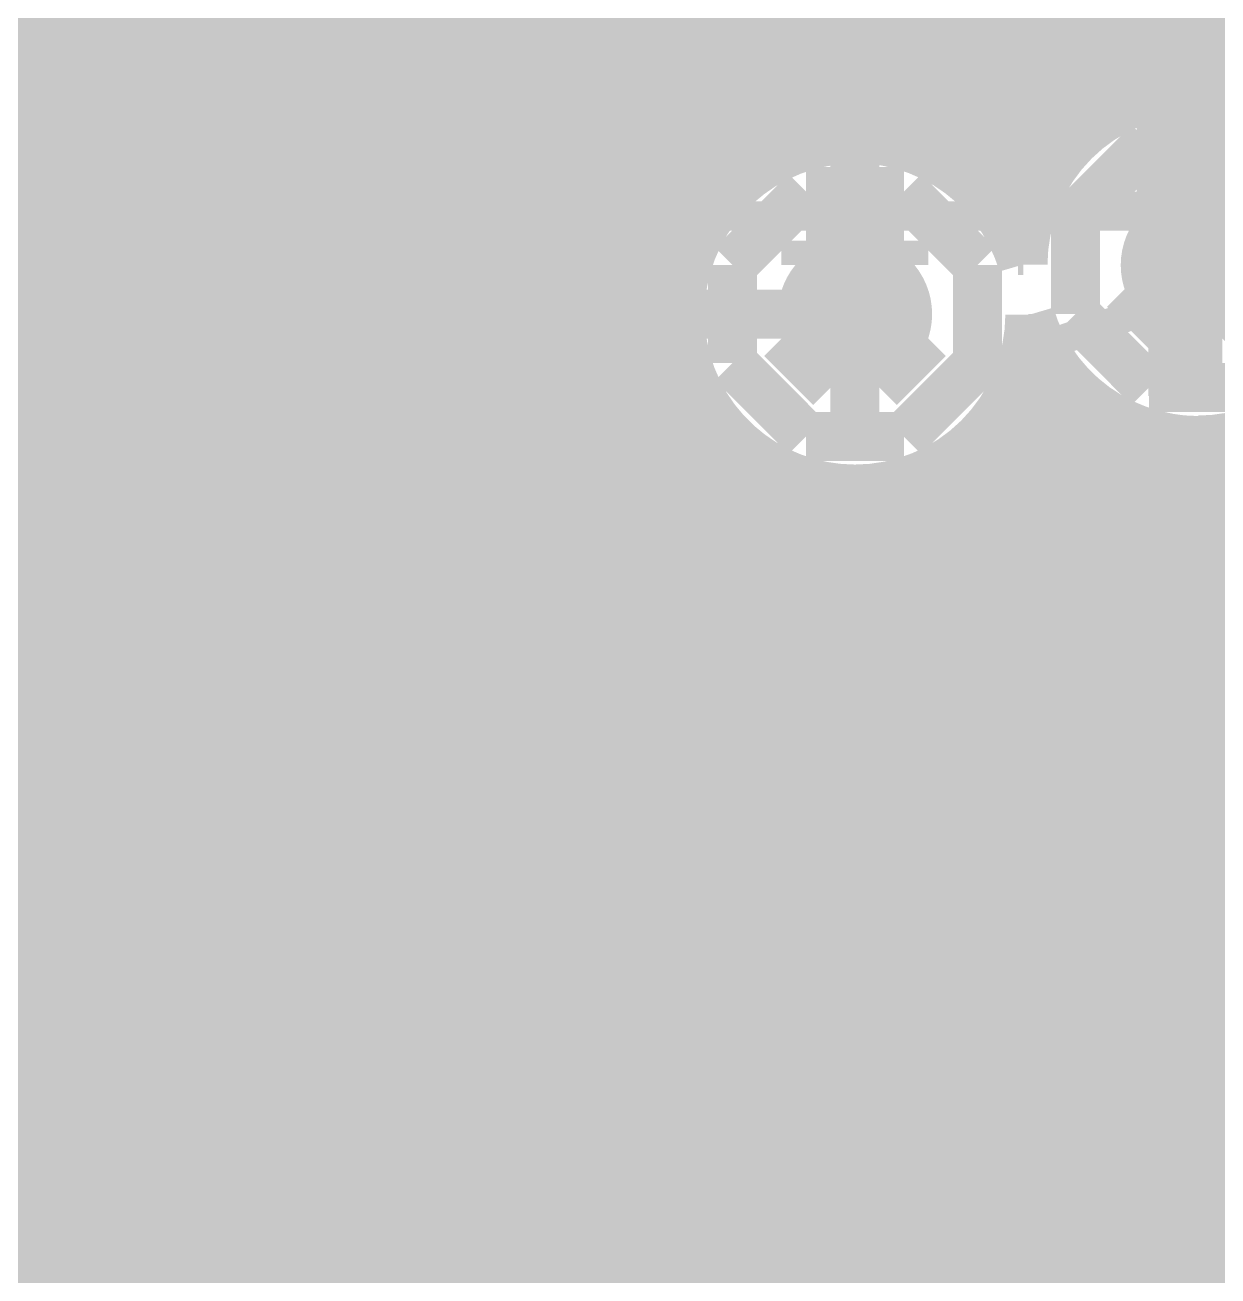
# Model space of a CAD drawing. Extents: x -5 to 157, y -120 to 103.
# Drawn here: x 42.05 to 48.24, y 63.09 to 69.57 of the extents above; entities that cross this region are included whole.
import ezdxf

# ---------------------------------------------------------------- set-up
doc = ezdxf.new("R2010")
doc.units = 0
doc.header["$MEASUREMENT"] = 0
doc.layers.get('0').update_dxf_attribs({"linetype": 'CONTINUOUS'})
for name, color, linetype in [('22-304-2_BOT', 7, 'CONTINUOUS'), ('22-304-2_DRD', 7, 'CONTINUOUS'), ('22-304-2_DRL', 2, 'CONTINUOUS'), ('22-304-2_IN1', 4, 'CONTINUOUS'), ('22-304-2_IN2', 3, 'CONTINUOUS'), ('22-304-2_SMB', 5, 'CONTINUOUS'), ('22-304-2_SMT', 10, 'CONTINUOUS'), ('22-304-2_SPB', 14, 'CONTINUOUS'), ('22-304-2_SPT', 9, 'CONTINUOUS'), ('22-304-2_SSB', 12, 'CONTINUOUS'), ('22-304-2_SST', 11, 'CONTINUOUS'), ('22-304-2_TOP', 13, 'CONTINUOUS'), ('THRUHOLE_TAP', 7, 'CONTINUOUS')]:
    doc.layers.add(name, color=color, linetype=linetype)

# ---------------------------------------------------------------- blocks, each defined once
blk = doc.blocks.new('RECTANGLE_3')
blk.add_solid([(0.4826, 0.4064), (0.4826, -0.4064), (-0.4826, 0.4064), (-0.4826, -0.4064)])
blk = doc.blocks.new('ROUND_39')
at = {"const_width": 0.40005}
blk.add_lwpolyline([(-0.200024, 0, 1), (0.200024, 0, 1)], format="xyb", close=True, dxfattribs=at)
blk = doc.blocks.new('RECTANGLE_11')
blk.add_solid([(0.40005, 0.29972), (0.40005, -0.29972), (-0.40005, 0.29972), (-0.40005, -0.29972)])
blk = doc.blocks.new('ROUND_88')
at = {"const_width": 0.10033}
blk.add_lwpolyline([(-0.050164, 0, 1), (0.050164, 0, 1)], format="xyb", close=True, dxfattribs=at)
blk = doc.blocks.new('ROUND_42')
at = {"const_width": 0.40005}
blk.add_lwpolyline([(-0.200024, 0, 1), (0.200024, 0, 1)], format="xyb", close=True, dxfattribs=at)
blk = doc.blocks.new('RECTANGLE_31')
blk.add_solid([(0.9017, 0.508), (0.9017, -0.508), (-0.9017, 0.508), (-0.9017, -0.508)])
blk = doc.blocks.new('RECTANGLE_32')
blk.add_solid([(0.44958, 0.65024), (0.44958, -0.65024), (-0.44958, 0.65024), (-0.44958, -0.65024)])
blk = doc.blocks.new('ROUND_80')
at = {"const_width": 0.10033}
blk.add_lwpolyline([(-0.050164, 0, 1), (0.050164, 0, 1)], format="xyb", close=True, dxfattribs=at)

msp = doc.modelspace()

# ---------------------------------------------------------------- linework, layer by layer
at = {"layer": '22-304-2_BOT'}
for points, const_width in [([(36.17468, 77.44968), (36.703, 77.978), (40.386, 77.978), (42.037, 76.327), (42.037, 72.39), (42.037, 66.294), (47.752, 60.579), (47.752, 52.07), (45.98924, 50.30724), (45.98924, 50.24882)], 0.762), ([(33.67532, 77.44968), (33.401, 77.724), (30.861, 77.724), (30.099, 76.962), (30.099, 73.279), (33.147, 70.231), (35.179, 70.231), (42.545, 62.865), (42.545, 60.2488), (41.275, 60.2488)], 0.254), ([(33.67532, 74.95032), (33.67532, 74.56932), (32.131, 73.025), (32.131, 72.009), (33.401, 70.739), (35.56, 70.739), (43.053, 63.246), (43.053, 57.785), (42.55262, 57.28462), (42.164, 57.28462)], 0.254), ([(42.926, 71.501), (42.926, 66.6623)], 0.254), ([(43.0022, 71.501), (43.0022, 66.5861)], 0.254), ([(43.2308, 71.501), (43.2308, 66.3575)], 0.254), ([(43.4594, 71.501), (43.4594, 66.1289)], 0.254), ([(46.355, 69.215), (47.244, 69.215), (47.244, 70.16496), (46.355, 70.16496)], 0.254), ([(47.879, 70.16496), (47.879, 69.61886)], 0.254), ([(43.4594, 69.6468), (42.926, 69.6468)], 0.254), ([(43.4594, 69.6468), (43.4594, 68.2244)], 0.254), ([(47.9044, 69.6468), (47.879, 69.6468)], 0.254), ([(43.4594, 69.4182), (42.926, 69.4182)], 0.254), ([(50.8, 69.1388), (50.7492, 69.1388), (48.5648, 69.1388), (48.133, 68.707), (48.133, 68.326)], 0.635), ([(43.4594, 69.1896), (42.926, 69.1896)], 0.254), ([(46.355, 69.215), (46.2788, 69.1388), (44.45, 69.1388)], 0.254), ([(46.355, 68.072), (46.355, 69.215)], 0.254), ([(43.4594, 68.961), (42.926, 68.961)], 0.254), ([(43.4594, 68.7324), (42.926, 68.7324)], 0.254), ([(43.4594, 68.5038), (42.926, 68.5038)], 0.254), ([(45.4406, 68.5038), (45.4406, 68.2244)], 0.254), ([(45.44822, 68.5038), (45.44822, 68.40728)], 0.254), ([(45.51172, 68.40728), (45.44822, 68.40728)], 0.254), ([(43.4594, 68.2752), (42.926, 68.2752)], 0.254), ([(45.47108, 68.2752), (45.4406, 68.2752)], 0.254), ([(45.4406, 68.2244), (43.4594, 68.2244)], 0.254), ([(43.688, 68.2244), (43.688, 65.9003)], 0.254), ([(43.9166, 68.2244), (43.9166, 65.6717)], 0.254), ([(44.1452, 68.2244), (44.1452, 65.4431)], 0.254), ([(44.3738, 68.2244), (44.3738, 65.2145)], 0.254), ([(44.6024, 68.2244), (44.6024, 64.9859)], 0.254), ([(44.831, 68.2244), (44.831, 64.7573)], 0.254), ([(45.0596, 68.2244), (45.0596, 64.5287)], 0.254), ([(45.2882, 68.2244), (45.2882, 64.3001)], 0.254), ([(45.44822, 68.0466), (42.926, 68.0466)], 0.254), ([(45.48378, 67.818), (42.926, 67.818)], 0.254), ([(47.38116, 67.818), (47.22622, 67.818)], 0.254), ([(47.3456, 67.87388), (47.3456, 62.2427)], 0.254), ([(45.5168, 67.72402), (45.5168, 64.0715)], 0.254), ([(45.58538, 67.5894), (42.926, 67.5894)], 0.254), ([(47.117, 67.57924), (47.117, 62.4713)], 0.254), ([(47.60214, 67.5894), (47.12208, 67.5894)], 0.254), ([(47.5742, 67.60972), (47.5742, 62.0141)], 0.254), ([(47.8028, 67.48018), (47.8028, 67.14998)], 0.254), ([(45.79112, 67.3608), (42.926, 67.3608)], 0.254), ([(45.7454, 67.3989), (45.7454, 63.8429)], 0.254), ([(47.92472, 67.3608), (46.91888, 67.3608)], 0.254), ([(46.8884, 67.33794), (46.8884, 62.6999)], 0.254), ([(45.974, 67.24904), (45.974, 63.6143)], 0.254), ([(46.2026, 67.17792), (46.2026, 63.3857)], 0.254), ([(46.4312, 67.16776), (46.4312, 63.1571)], 0.254), ([(46.6598, 67.21602), (46.6598, 62.9285)], 0.254), ([(47.79518, 67.1322), (42.926, 67.1322)], 0.254), ([(47.7393, 66.9036), (42.926, 66.9036)], 0.254), ([(47.74184, 66.675), (42.926, 66.675)], 0.254), ([(42.926, 66.6623), (48.3743, 61.21146)], 0.254), ([(47.8028, 66.45402), (47.8028, 61.7855)], 0.254), ([(47.80534, 66.4464), (43.1419, 66.4464)], 0.254), ([(47.94504, 66.2178), (43.3705, 66.2178)], 0.254), ([(48.0314, 66.1289), (48.0314, 61.5569)], 0.254), ([(48.23714, 65.9892), (43.5991, 65.9892)], 0.254), ([(48.26, 65.97904), (48.26, 61.3283)], 0.254), ([(67.67322, 65.7606), (43.8277, 65.7606)], 0.254), ([(67.70878, 65.532), (44.0563, 65.532)], 0.254), ([(67.81038, 65.3034), (44.2849, 65.3034)], 0.254), ([(68.01612, 65.0748), (44.5135, 65.0748)], 0.254), ([(73.70064, 64.8462), (44.7421, 64.8462)], 0.254), ([(52.4256, 64.6176), (44.9707, 64.6176)], 0.254), ([(52.0573, 64.389), (45.1993, 64.389)], 0.254), ([(51.8922, 64.1604), (45.4279, 64.1604)], 0.254), ([(51.81346, 63.9318), (45.6565, 63.9318)], 0.254), ([(51.79822, 63.7032), (45.8851, 63.7032)], 0.254), ([(51.8414, 63.4746), (46.1137, 63.4746)], 0.254), ([(43.66768, 63.40602), (46.863, 60.2107)], 0.254), ([(43.688, 63.3857), (43.688, 63.246)], 0.254), ([(43.8277, 63.246), (43.688, 63.246)], 0.254), ([(43.688, 63.246), (43.688, 61.32322)], 0.254), ([(51.95316, 63.246), (46.3423, 63.246)], 0.254), ([(43.9166, 63.1571), (43.9166, 61.35878)], 0.254), ([(44.0563, 63.0174), (43.688, 63.0174)], 0.254), ([(52.17414, 63.0174), (46.5709, 63.0174)], 0.254)]:
    msp.add_lwpolyline(points, dxfattribs=dict(at, const_width=const_width))
at = {"layer": '22-304-2_BOT', "const_width": 0.254}
for points in [[(45.51172, 68.40728, 0.0948901), (45.44751, 68.072)], [(45.44822, 68.072, 0.4142136), (46.355, 67.16522)], [(46.355, 67.16522, 0.4133934), (47.26178, 68.06946)], [(47.26178, 68.06946, 0.287982), (47.98568, 67.42938)], [(47.98568, 67.42938, 0.1932583), (47.73378, 66.802)], [(47.98568, 67.42938, 0.1932583), (47.73378, 66.802)], [(47.73422, 66.802, 0.4142136), (48.641, 65.89522)], [(47.73422, 66.802, 0.4142136), (48.641, 65.89522)], [(43.688, 63.246, 0.0637557), (43.66752, 63.40598)], [(43.688, 63.246, 0.0637557), (43.66752, 63.40598)]]:
    msp.add_lwpolyline(points, format="xyb", dxfattribs=at)
at = {"layer": '22-304-2_DRD', "const_width": 0.254}
for points in [[(47.879, 68.961), (47.498, 68.58)], [(48.387, 68.961), (47.879, 68.961)], [(46.101, 68.707), (45.72, 68.326)], [(46.609, 68.707), (46.101, 68.707)], [(46.99, 68.326), (46.609, 68.707)], [(47.879, 68.707), (47.879, 68.58)], [(48.006, 68.707), (47.879, 68.707)], [(48.006, 68.58), (48.006, 68.707)], [(48.26, 68.707), (48.26, 68.58)], [(48.387, 68.707), (48.26, 68.707)], [(47.498, 68.58), (47.498, 68.072)], [(47.879, 68.58), (48.006, 68.58)], [(48.26, 68.58), (48.387, 68.58)], [(46.101, 68.453), (46.101, 68.326)], [(46.228, 68.453), (46.101, 68.453)], [(46.228, 68.326), (46.228, 68.453)], [(46.482, 68.453), (46.482, 68.326)], [(46.609, 68.453), (46.482, 68.453)], [(46.609, 68.326), (46.609, 68.453)], [(45.72, 68.326), (45.72, 67.818)], [(46.101, 68.326), (46.228, 68.326)], [(46.482, 68.326), (46.609, 68.326)], [(46.99, 67.818), (46.99, 68.326)], [(48.006, 67.945), (47.752, 68.199)], [(48.514, 68.199), (48.26, 67.945)], [(47.498, 68.072), (47.879, 67.691)], [(46.228, 67.691), (45.974, 67.945)], [(46.736, 67.945), (46.482, 67.691)], [(48.26, 67.945), (48.006, 67.945)], [(45.72, 67.818), (46.101, 67.437)], [(46.609, 67.437), (46.99, 67.818)], [(46.482, 67.691), (46.228, 67.691)], [(47.879, 67.691), (48.387, 67.691)], [(46.101, 67.437), (46.609, 67.437)], [(48.387, 67.437), (48.006, 67.056)], [(48.387, 67.437), (48.006, 67.056)], [(48.387, 67.437), (48.006, 67.056)], [(48.006, 67.056), (48.006, 66.548)], [(48.006, 67.056), (48.006, 66.548)], [(48.006, 67.056), (48.006, 66.548)], [(48.514, 66.421), (48.26, 66.675)], [(48.514, 66.421), (48.26, 66.675)], [(48.514, 66.421), (48.26, 66.675)], [(48.006, 66.548), (48.387, 66.167)], [(48.006, 66.548), (48.387, 66.167)], [(48.006, 66.548), (48.387, 66.167)]]:
    msp.add_lwpolyline(points, dxfattribs=at)
at = {"layer": '22-304-2_IN1', "const_width": 0.254}
for points in [[(41.9862, 102.362), (41.9862, 63.30188)], [(42.2148, 102.362), (42.2148, 53.67782)], [(46.101, 73.8886), (46.101, 68.94322)], [(46.3296, 73.70064), (46.3296, 68.97878)], [(46.5582, 73.5838), (46.5582, 68.95592)], [(44.2722, 73.51268), (44.2722, 51.4985)], [(44.5008, 73.51268), (44.5008, 51.42484)], [(44.7294, 73.51268), (44.7294, 51.2953)], [(44.958, 73.51268), (44.958, 51.08956)], [(45.1866, 73.51268), (45.1866, 51.24958)], [(45.4152, 73.51268), (45.4152, 51.39436)], [(45.6438, 73.51268), (45.6438, 68.63588)], [(45.8724, 73.51268), (45.8724, 68.83908)], [(46.7868, 70.77202), (46.7868, 68.86956)], [(42.4434, 70.5866), (42.4434, 53.7337)], [(47.0154, 70.4469), (47.0154, 68.6943)], [(48.1584, 70.38594), (48.1584, 69.23278)], [(44.0436, 70.33514), (44.0436, 51.52898)], [(47.244, 70.29704), (47.244, 68.50888)], [(42.672, 70.2183), (42.672, 53.73116)], [(47.4726, 70.22592), (47.4726, 68.9483)], [(47.7012, 70.21576), (47.7012, 69.12356)], [(47.9298, 70.26402), (47.9298, 69.20992)], [(43.815, 70.11416), (43.815, 51.51882)], [(42.9006, 70.0532), (42.9006, 53.66766)], [(43.1292, 69.97446), (43.1292, 53.52542)], [(43.3578, 69.95922), (43.3578, 53.23586)], [(43.5864, 70.0024), (43.5864, 51.46548)], [(53.594, 69.5452), (28.702, 69.5452)], [(53.594, 69.3166), (28.702, 69.3166)], [(47.64024, 69.088), (28.702, 69.088)], [(45.90288, 68.8594), (28.702, 68.8594)], [(47.39894, 68.8594), (46.80712, 68.8594)], [(45.63872, 68.6308), (28.702, 68.6308)], [(47.27702, 68.6308), (47.06874, 68.6308)], [(45.50918, 68.4022), (28.702, 68.4022)], [(47.22876, 68.4022), (47.20082, 68.4022)], [(45.4533, 68.1736), (28.5496, 68.1736)], [(45.45584, 67.945), (28.321, 67.945)], [(47.31004, 67.945), (47.25416, 67.945)], [(47.244, 67.88912), (47.244, 57.20588)], [(45.51934, 67.7164), (28.0924, 67.7164)], [(47.4599, 67.7164), (47.19066, 67.7164)], [(47.4726, 67.7037), (47.4726, 51.4223)], [(45.6438, 67.50812), (45.6438, 57.58688)], [(47.7012, 67.52844), (47.7012, 51.4985)], [(45.65904, 67.4878), (27.8638, 67.4878)], [(47.0154, 67.4497), (47.0154, 57.6453)], [(47.78502, 67.4878), (47.04842, 67.4878)], [(47.9298, 67.44208), (47.9298, 51.52898)], [(48.1584, 67.41922), (48.1584, 51.51882)], [(45.8724, 67.30238), (45.8724, 57.79008)], [(45.95114, 67.2592), (27.6352, 67.2592)], [(50.55108, 67.2592), (46.75886, 67.2592)], [(46.7868, 67.27444), (46.7868, 57.82056)], [(46.101, 67.20078), (46.101, 57.89422)], [(46.3296, 67.16522), (46.3296, 57.92978)], [(46.5582, 67.18808), (46.5582, 57.90692)], [(50.52822, 67.0306), (27.4066, 67.0306)], [(50.56378, 66.802), (27.178, 66.802)], [(50.66538, 66.5734), (26.9494, 66.5734)], [(50.87112, 66.3448), (26.7208, 66.3448)], [(53.594, 66.1162), (26.4922, 66.1162)], [(53.594, 65.8876), (26.2636, 65.8876)], [(53.594, 65.659), (26.035, 65.659)], [(53.594, 65.4304), (25.8064, 65.4304)], [(53.594, 65.2018), (25.5778, 65.2018)], [(53.594, 64.9732), (25.3492, 64.9732)], [(53.594, 64.7446), (25.1206, 64.7446)], [(61.33084, 64.516), (24.892, 64.516)], [(61.39434, 64.2874), (24.6634, 64.2874)], [(61.53404, 64.0588), (24.4348, 64.0588)], [(61.82614, 63.8302), (24.2062, 63.8302)], [(89.27592, 63.6016), (41.5544, 63.6016)], [(89.34704, 63.373), (41.9227, 63.373)], [(89.4969, 63.1444), (42.08526, 63.1444)]]:
    msp.add_lwpolyline(points, dxfattribs=at)
for points in [[(48.133, 69.23278, 0.4133934), (47.22622, 68.32854)], [(49.03978, 68.326, 0.4142136), (48.133, 69.23278)], [(47.22622, 68.32854, 0.3326198), (46.355, 68.98132)], [(46.355, 68.97878, 0.4142136), (45.44822, 68.072)], [(48.133, 67.41922, 0.4142136), (49.03978, 68.326)], [(45.44822, 68.072, 0.4142136), (46.355, 67.16522)], [(46.355, 67.16522, 0.4133934), (47.26178, 68.06946)], [(47.26178, 68.06946, 0.3326198), (48.133, 67.41668)], [(42.18178, 62.738, 0.4142136), (41.275, 63.64478)], [(42.18178, 62.738, 0.4142136), (41.275, 63.64478)]]:
    msp.add_lwpolyline(points, format="xyb", dxfattribs=at)
at = {"layer": '22-304-2_IN2', "const_width": 0.254}
for points in [[(42.0878, 81.92262), (42.0878, 51.64582)], [(42.3164, 81.92262), (42.3164, 51.61026)], [(42.545, 81.92262), (42.545, 51.53406)], [(42.7736, 81.92262), (42.7736, 51.4096)], [(46.2026, 73.64476), (46.2026, 69.08546)], [(46.4312, 73.51014), (46.4312, 69.09562)], [(43.0022, 73.3933), (43.0022, 60.86348)], [(43.2308, 73.3933), (43.2308, 61.19114)], [(43.4594, 73.3933), (43.4594, 61.35624)], [(43.688, 73.3933), (43.688, 61.44514)], [(43.9166, 73.3933), (43.9166, 61.47816)], [(44.1452, 73.3933), (44.1452, 61.45784)], [(44.3738, 73.3933), (44.3738, 61.38164)], [(44.6024, 73.3933), (44.6024, 61.23686)], [(44.831, 73.3933), (44.831, 60.96508)], [(45.0596, 73.3933), (45.0596, 51.2953)], [(45.2882, 73.3933), (45.2882, 51.4604)], [(45.5168, 73.3933), (45.5168, 68.66382)], [(45.7454, 73.3933), (45.7454, 68.8975)], [(45.974, 73.3933), (45.974, 69.0245)], [(46.6598, 73.42632), (46.6598, 69.05244)], [(46.8884, 73.38314), (46.8884, 68.9483)], [(47.117, 73.152), (47.117, 68.7578)], [(47.3456, 72.8091), (47.3456, 68.98386)], [(47.5742, 72.61606), (47.5742, 69.18706)], [(47.8028, 72.49668), (47.8028, 69.29628)], [(48.0314, 72.4281), (48.0314, 69.34708)], [(48.26, 72.4027), (48.26, 69.34454)], [(66.28384, 69.6468), (30.47238, 69.6468)], [(58.14822, 69.4182), (30.47238, 69.4182)], [(47.57928, 69.1896), (30.47238, 69.1896)], [(45.84192, 68.961), (30.47238, 68.961)], [(47.32528, 68.961), (46.86808, 68.961)], [(45.57014, 68.7324), (30.47238, 68.7324)], [(47.19066, 68.7324), (47.13986, 68.7324)], [(45.42282, 68.5038), (30.47238, 68.5038)], [(45.34916, 68.2752), (30.47238, 68.2752)], [(45.32884, 68.0466), (30.47238, 68.0466)], [(45.35932, 67.818), (30.47238, 67.818)], [(47.3456, 67.66814), (47.3456, 51.49342)], [(45.44822, 67.5894), (30.47238, 67.5894)], [(47.41926, 67.5894), (47.25924, 67.5894)], [(45.5168, 67.48018), (45.5168, 51.56708)], [(47.5742, 67.46494), (47.5742, 51.5874)], [(45.61586, 67.3608), (30.47238, 67.3608)], [(47.77994, 67.3608), (47.09414, 67.3608)], [(47.117, 67.38366), (47.117, 51.3461)], [(45.7454, 67.2465), (45.7454, 51.62804)], [(46.8884, 67.1957), (46.8884, 51.32324)], [(45.94352, 67.1322), (30.47238, 67.1322)], [(45.974, 67.1195), (45.974, 51.64836)], [(47.66818, 67.1322), (46.76648, 67.1322)], [(46.2026, 67.056), (46.2026, 51.63312)], [(46.4312, 67.04838), (46.4312, 51.57724)], [(46.6598, 67.09156), (46.6598, 51.47818)], [(47.61992, 66.9036), (30.47238, 66.9036)], [(47.62246, 66.675), (30.47238, 66.675)], [(47.67834, 66.4464), (30.47238, 66.4464)], [(47.79772, 66.2178), (30.47238, 66.2178)], [(47.8028, 66.21018), (47.8028, 51.6382)], [(48.01362, 65.9892), (30.46984, 65.9892)], [(48.0314, 65.9765), (48.0314, 51.64836)], [(48.26, 65.8495), (48.26, 51.62296)], [(67.55384, 65.7606), (30.43936, 65.7606)], [(67.58432, 65.532), (30.36316, 65.532)], [(67.67322, 65.3034), (30.23362, 65.3034)], [(67.84086, 65.0748), (30.02788, 65.0748)], [(68.16852, 64.8462), (29.79928, 64.8462)], [(52.15128, 64.6176), (29.57068, 64.6176)], [(51.89728, 64.389), (29.34208, 64.389)], [(51.76266, 64.1604), (29.11348, 64.1604)], [(51.69408, 63.9318), (28.88488, 63.9318)], [(51.67884, 63.7032), (28.65628, 63.7032)], [(51.71694, 63.4746), (28.42768, 63.4746)], [(51.81346, 63.246), (28.19908, 63.246)]]:
    msp.add_lwpolyline(points, dxfattribs=at)
for points in [[(48.133, 69.35216, 0.3118389), (47.17288, 68.68922)], [(49.15916, 68.326, 0.4142136), (48.133, 69.35216)], [(46.355, 69.09816, 0.4142136), (45.32884, 68.072)], [(47.17288, 68.68922, 0.235283), (46.355, 69.09664)], [(45.32884, 68.072, 0.4142136), (46.355, 67.04584)], [(46.355, 67.04584, 0.3109632), (47.31258, 67.70624)], [(47.31258, 67.70624, 0.1442801), (47.77978, 67.36037)], [(47.77994, 67.3608, 0.1449141), (47.61451, 66.802)], [(47.77994, 67.3608, 0.1449141), (47.61451, 66.802)], [(47.61484, 66.802, 0.4142136), (48.641, 65.77584)], [(47.61484, 66.802, 0.4142136), (48.641, 65.77584)]]:
    msp.add_lwpolyline(points, format="xyb", dxfattribs=at)
at = {"layer": '22-304-2_SSB', "const_width": 0.1524}
for points in [[(49.53, 68.58), (45.72, 68.58), (45.72, 71.755), (49.53, 71.755), (49.53, 68.58)], [(45.2755, 71.3105), (45.2755, 68.3895), (43.6372, 68.3895), (43.6372, 71.3105), (45.2755, 71.3105)], [(46.93666, 67.7672), (47.95266, 68.1228), (47.95266, 67.64782)], [(43.87342, 67.68592), (44.04106, 67.56654), (44.21124, 67.50812), (44.54906, 67.50812), (44.71924, 67.56654), (44.88942, 67.68592), (44.88942, 67.80276), (44.71924, 67.92214), (44.54906, 67.98056), (44.21124, 67.98056), (44.04106, 67.92214), (43.87342, 67.80276), (43.87342, 67.68592)], [(46.93666, 67.2846), (46.93666, 67.04838)], [(46.93666, 67.16522), (47.95266, 67.16522), (47.78248, 67.04838)], [(44.21124, 67.14236), (44.21124, 66.66992), (44.88942, 66.90614), (44.88942, 67.02552), (43.87342, 67.02552)], [(47.95266, 66.56578), (47.10684, 66.56578), (46.93666, 66.50482), (46.93666, 66.14922), (47.10684, 66.0908), (47.95266, 66.0908)], [(44.38142, 66.12636), (43.87342, 66.30416)], [(44.38142, 65.83172), (44.38142, 66.18732), (44.54906, 66.30416), (44.71924, 66.30416), (44.88942, 66.18732), (44.88942, 65.83172), (43.87342, 65.83172)]]:
    msp.add_lwpolyline(points, dxfattribs=at)
at = {"layer": '22-304-2_SST'}
for points, const_width in [([(42.3164, 63.754), (42.3164, 67.564), (45.339, 67.564), (45.339, 63.2206), (42.8498, 63.2206), (42.3164, 63.754)], 0.20066), ([(45.593, 66.802), (48.387, 66.802), (48.387, 61.468), (45.593, 61.468), (45.593, 66.802)], 0.1524), ([(42.00144, 65.83426), (41.15562, 65.83426), (40.98544, 65.89522), (40.98544, 66.25082), (41.15562, 66.30924), (42.00144, 66.30924)], 0.1524), ([(40.98544, 65.23482), (42.00144, 65.23482), (41.83126, 65.35166)], 0.1524), ([(41.49344, 64.33566), (41.66362, 64.27724), (41.83126, 64.27724), (42.00144, 64.33566), (42.00144, 64.69126), (41.83126, 64.75222), (41.66362, 64.75222), (41.49344, 64.69126), (41.49344, 64.33566), (41.32326, 64.27724), (41.15562, 64.27724), (40.98544, 64.33566), (40.98544, 64.69126), (41.15562, 64.75222), (41.32326, 64.75222), (41.49344, 64.69126)], 0.1524)]:
    msp.add_lwpolyline(points, dxfattribs=dict(at, const_width=const_width))
at = {"layer": '22-304-2_TOP'}
for points, const_width in [([(74.803, 80.137), (74.422, 80.518), (57.785, 80.518), (56.007, 82.296), (46.863, 82.296), (42.545, 77.978), (42.545, 69.723), (29.21, 56.388), (17.653, 56.388), (15.748, 54.483), (15.748, 49.53), (5.588, 39.37), (-1.397, 39.37)], 0.254), ([(48.133, 68.326), (48.133, 69.977), (43.942, 69.977), (43.18, 69.215), (43.18, 68.5546)], 0.635), ([(55.245, 68.5546), (54.6354, 68.5546), (53.213, 69.977), (48.133, 69.977), (43.942, 69.977), (43.18, 69.215), (43.18, 68.5546)], 0.635), ([(43.18, 68.5546), (43.18, 68.453), (42.418, 68.453), (32.258, 58.293)], 0.635), ([(44.45, 68.5546), (44.9326, 68.072), (46.355, 68.072)], 0.254), ([(47.38116, 67.818), (47.22622, 67.818)], 0.254), ([(47.3456, 67.87388), (47.3456, 66.8274)], 0.254), ([(47.117, 67.57924), (47.117, 66.8274)], 0.254), ([(47.60214, 67.5894), (47.12208, 67.5894)], 0.254), ([(47.5742, 67.60972), (47.5742, 66.8274)], 0.254), ([(45.40758, 67.437), (45.40758, 67.39636)], 0.254), ([(45.7073, 67.437), (45.40758, 67.437)], 0.254), ([(45.5168, 67.437), (45.5168, 66.33718)], 0.254), ([(47.8028, 67.48018), (47.8028, 67.14998)], 0.254), ([(42.52976, 67.39636), (33.1089, 57.9755)], 0.254), ([(45.79112, 67.3608), (42.49166, 67.3608)], 0.254), ([(43.49242, 67.39636), (42.52976, 67.39636)], 0.254), ([(42.545, 67.39636), (42.545, 63.4111)], 0.254), ([(42.7736, 67.39636), (42.7736, 63.4111)], 0.254), ([(43.0022, 67.39636), (43.0022, 63.4111)], 0.254), ([(43.2308, 67.39636), (43.2308, 63.4111)], 0.254), ([(43.4594, 67.39636), (43.4594, 63.4111)], 0.254), ([(44.13758, 67.39636), (43.49242, 67.39636)], 0.254), ([(43.688, 67.39636), (43.688, 63.4111)], 0.254), ([(43.9166, 67.39636), (43.9166, 64.7319)], 0.254), ([(45.40758, 67.39636), (44.13758, 67.39636)], 0.254), ([(44.1452, 67.39636), (44.1452, 64.98082)], 0.254), ([(44.3738, 67.39636), (44.3738, 65.20942)], 0.254), ([(44.6024, 67.39636), (44.6024, 65.43802)], 0.254), ([(44.831, 67.39636), (44.831, 65.66662)], 0.254), ([(45.0596, 67.39636), (45.0596, 65.89522)], 0.254), ([(45.2882, 67.39636), (45.2882, 66.12382)], 0.254), ([(45.7454, 67.3989), (45.7454, 66.8274)], 0.254), ([(47.92472, 67.3608), (46.91888, 67.3608)], 0.254), ([(46.8884, 67.33794), (46.8884, 66.8274)], 0.254), ([(45.974, 67.24904), (45.974, 66.8274)], 0.254), ([(42.3164, 67.183), (42.3164, 63.4111)], 0.254), ([(46.2026, 67.17792), (46.2026, 66.8274)], 0.254), ([(46.4312, 67.16776), (46.4312, 66.8274)], 0.254), ([(46.6598, 67.21602), (46.6598, 66.8274)], 0.254), ([(47.79518, 67.1322), (42.26306, 67.1322)], 0.254), ([(42.0878, 66.9544), (42.0878, 51.52644)], 0.254), ([(47.7393, 66.9036), (42.03446, 66.9036)], 0.254), ([(45.5803, 66.8274), (45.5803, 66.37528)], 0.254), ([(47.73422, 66.8274), (45.5803, 66.8274)], 0.254), ([(45.5803, 66.675), (41.80586, 66.675)], 0.254), ([(45.5803, 66.4464), (41.57726, 66.4464)], 0.254), ([(45.42282, 66.26098), (44.0055, 64.84112)], 0.254), ([(45.37964, 66.2178), (41.34866, 66.2178)], 0.254), ([(45.15104, 65.9892), (41.12006, 65.9892)], 0.254), ([(44.45, 62.2554), (44.45, 64.389), (45.8724, 65.8114), (46.99, 65.8114)], 0.254), ([(49.53, 65.67424), (49.6316, 65.77584), (49.6316, 65.8114), (46.99, 65.8114)], 0.254), ([(44.92244, 65.7606), (40.89146, 65.7606)], 0.254), ([(44.69384, 65.532), (40.66286, 65.532)], 0.254), ([(44.46524, 65.3034), (40.43426, 65.3034)], 0.254), ([(44.23664, 65.0748), (40.20566, 65.0748)], 0.254), ([(44.00804, 64.8462), (39.97706, 64.8462)], 0.254), ([(45.75302, 64.7954), (45.085, 64.12484)], 0.254), ([(45.7454, 64.78524), (45.7454, 63.4746)], 0.254), ([(48.3997, 64.7954), (45.75302, 64.7954)], 0.254), ([(45.974, 64.7954), (45.974, 63.4746)], 0.254), ([(46.2026, 64.7954), (46.2026, 63.4746)], 0.254), ([(46.4312, 64.7954), (46.4312, 63.4746)], 0.254), ([(46.6598, 64.7954), (46.6598, 63.4746)], 0.254), ([(46.8884, 64.7954), (46.8884, 63.4746)], 0.254), ([(47.117, 64.7954), (47.117, 63.4746)], 0.254), ([(47.3456, 64.7954), (47.3456, 63.4746)], 0.254), ([(47.5742, 64.7954), (47.5742, 63.4746)], 0.254), ([(47.8028, 64.7954), (47.8028, 63.4746)], 0.254), ([(48.0314, 64.7954), (48.0314, 63.4746)], 0.254), ([(48.26, 64.7954), (48.26, 63.4746)], 0.254), ([(43.85818, 64.6176), (39.74846, 64.6176)], 0.254), ([(52.4256, 64.6176), (45.57522, 64.6176)], 0.254), ([(45.5168, 64.55664), (45.5168, 51.44008)], 0.254), ([(43.815, 64.389), (39.51986, 64.389)], 0.254), ([(43.815, 64.389), (43.815, 63.4111)], 0.254), ([(48.5394, 64.389), (45.34662, 64.389)], 0.254), ([(45.2882, 64.32804), (45.2882, 63.4111)], 0.254), ([(43.815, 64.1604), (39.29126, 64.1604)], 0.254), ([(45.085, 64.12484), (45.085, 63.4111)], 0.254), ([(48.5394, 64.1604), (45.11802, 64.1604)], 0.254), ([(43.815, 63.9318), (39.06266, 63.9318)], 0.254), ([(48.5394, 63.9318), (45.085, 63.9318)], 0.254), ([(43.815, 63.7032), (38.83406, 63.7032)], 0.254), ([(48.5394, 63.7032), (45.085, 63.7032)], 0.254), ([(43.815, 63.4746), (38.60546, 63.4746)], 0.254), ([(48.5394, 63.4746), (45.085, 63.4746)], 0.254), ([(45.5803, 63.4746), (45.5803, 61.4426)], 0.254), ([(48.3997, 63.4746), (45.5803, 63.4746)], 0.254), ([(42.22242, 63.4111), (42.22242, 61.09716)], 0.254), ([(43.49242, 63.4111), (42.22242, 63.4111)], 0.254), ([(43.815, 63.4111), (43.49242, 63.4111)], 0.254), ([(45.40758, 63.4111), (45.085, 63.4111)], 0.254), ([(45.40758, 63.4111), (45.40758, 61.09716)], 0.254), ([(42.22242, 63.246), (38.37686, 63.246)], 0.254), ([(45.5803, 63.246), (45.40758, 63.246)], 0.254), ([(42.22242, 63.0174), (38.14826, 63.0174)], 0.254), ([(45.5803, 63.0174), (45.40758, 63.0174)], 0.254)]:
    msp.add_lwpolyline(points, dxfattribs=dict(at, const_width=const_width))
at = {"layer": '22-304-2_TOP', "const_width": 0.254}
for points in [[(46.355, 67.16522, 0.4133934), (47.26178, 68.06946)], [(47.26178, 68.06946, 0.287982), (47.98568, 67.42938)], [(45.7073, 67.437, 0.2014867), (46.355, 67.16495)], [(47.98568, 67.42938, 0.1860057), (47.73413, 66.8274)], [(47.98568, 67.42938, 0.1860057), (47.73413, 66.8274)], [(45.5803, 66.37528, 0.0770123), (45.42335, 66.26044)], [(45.5803, 66.37528, 0.0770123), (45.42335, 66.26044)], [(44.00042, 64.83858, 0.1989124), (43.8142, 64.389)]]:
    msp.add_lwpolyline(points, format="xyb", dxfattribs=at)

# ---------------------------------------------------------------- block references
at = {"layer": '22-304-2_BOT'}
for name, p in [('RECTANGLE_3', (44.45, 69.1388)), ('RECTANGLE_11', (46.355, 69.215)), ('ROUND_39', (48.133, 68.326)), ('ROUND_39', (46.355, 68.072))]:
    msp.add_blockref(name, p, dxfattribs=at)
at = {"layer": '22-304-2_DRL'}
for p in [(48.133, 68.326), (46.355, 68.072)]:
    msp.add_blockref('ROUND_88', p, dxfattribs=at)
at = {"layer": '22-304-2_IN1'}
for name, p in [('ROUND_39', (48.133, 68.326)), ('ROUND_42', (46.355, 68.072))]:
    msp.add_blockref(name, p, dxfattribs=at)
at = {"layer": '22-304-2_IN2'}
for name, p in [('ROUND_39', (48.133, 68.326)), ('ROUND_42', (46.355, 68.072))]:
    msp.add_blockref(name, p, dxfattribs=at)
at = {"layer": '22-304-2_SMB'}
for name, p in [('RECTANGLE_3', (44.45, 69.1388)), ('RECTANGLE_11', (46.355, 69.215))]:
    msp.add_blockref(name, p, dxfattribs=at)
at = {"layer": '22-304-2_SMT'}
for name, p in [('RECTANGLE_32', (43.18, 68.5546)), ('RECTANGLE_32', (44.45, 68.5546)), ('RECTANGLE_31', (46.99, 65.8114))]:
    msp.add_blockref(name, p, dxfattribs=at)
at = {"layer": '22-304-2_SPB'}
for name, p in [('RECTANGLE_3', (44.45, 69.1388)), ('RECTANGLE_11', (46.355, 69.215))]:
    msp.add_blockref(name, p, dxfattribs=at)
at = {"layer": '22-304-2_SPT'}
for name, p in [('RECTANGLE_32', (43.18, 68.5546)), ('RECTANGLE_32', (44.45, 68.5546)), ('RECTANGLE_31', (46.99, 65.8114))]:
    msp.add_blockref(name, p, dxfattribs=at)
at = {"layer": '22-304-2_TOP'}
for name, p in [('RECTANGLE_32', (43.18, 68.5546)), ('RECTANGLE_32', (44.45, 68.5546)), ('ROUND_39', (48.133, 68.326)), ('ROUND_39', (46.355, 68.072)), ('RECTANGLE_31', (46.99, 65.8114))]:
    msp.add_blockref(name, p, dxfattribs=at)
at = {"layer": 'THRUHOLE_TAP'}
for p in [(48.133, 68.326), (46.355, 68.072)]:
    msp.add_blockref('ROUND_80', p, dxfattribs=at)

doc.saveas('drawing.dxf')
